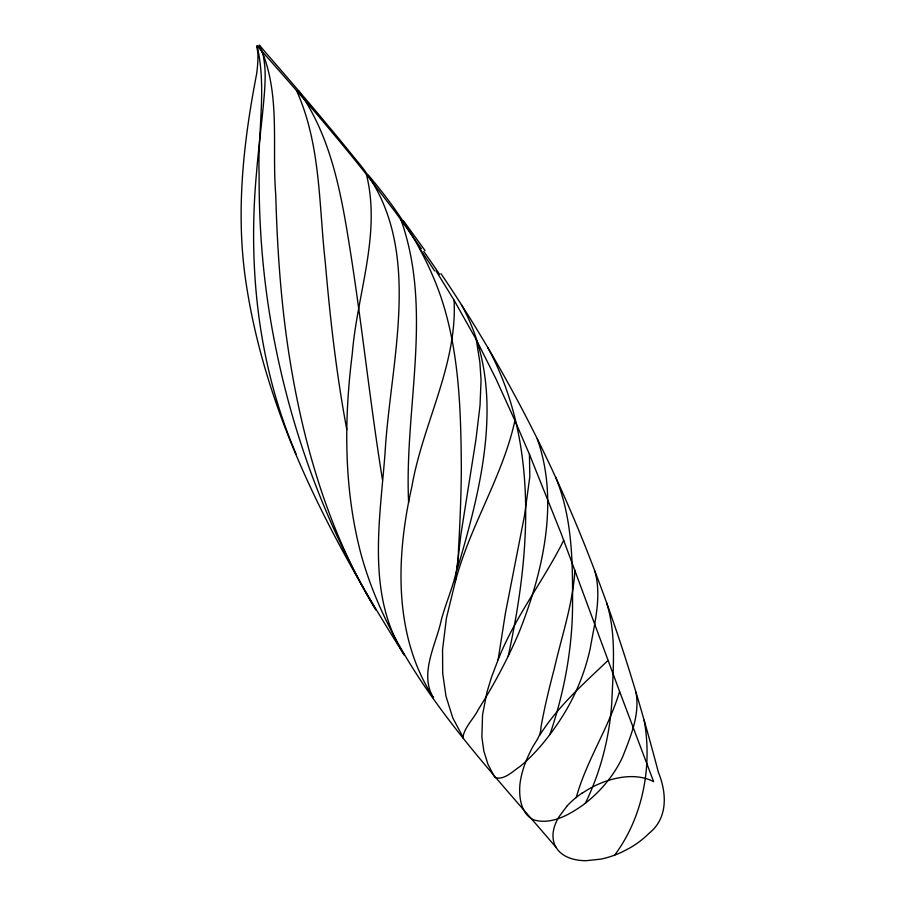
<?xml version="1.0" encoding="UTF-8"?>
<svg xmlns="http://www.w3.org/2000/svg" width="906" height="906" viewBox="0 0 906 906"><rect width="100%" height="100%" fill="white"/><g stroke="black" fill="none" stroke-linecap="round" stroke-linejoin="round"><path stroke-width="1.36" d="M296.013 453.906C258.187 365.662 247.734 267.712 256.534 172.627C258.697 145.606 262.412 118.743 264.529 91.721C265.254 80.589 265.752 69.298 263.68 58.267C263.895 52.016 252.491 36.546 265.118 51.936C296.069 87.452 326.636 123.318 356.228 159.977C426.635 241.483 390.622 356.466 385.084 452.502C380.146 519.387 365.979 594.982 404.314 655.038C332.729 542.094 267.485 420.191 246.625 286.579C235.22 215.809 243.046 143.929 256.602 74.066C257.576 66.851 258.221 59.558 257.802 52.265C255.492 40.34 257.984 48.007 262.853 52.299C274.371 65.243 285.809 78.244 297.168 91.325C320.781 118.584 344.008 146.172 366.42 174.428C381.313 234.212 357.055 294.042 352.298 353.612C343.906 419.976 343.77 488.311 360.815 553.396C392.434 669.613 480.101 758.129 556.103 847.427A60.657 35.878 -27.3 0 0 567.586 857.167A60.487 35.776 -27.3 0 0 586.035 860.7L600.837 859.137A60.453 35.764 -27.3 0 0 622.309 851.889L629.727 848.016A59.445 35.187 -27.3 0 0 649.002 833.35C668.243 818.061 666.748 792.875 658.413 772.342C653.249 752.795 647.903 733.294 642.309 713.871C628.651 666.25 613.226 619.126 595.525 572.841C555.888 467.541 504.155 366.771 440.962 273.646M436.013 270.849L454.076 300.18C457.451 365.016 422.74 423.748 411.902 486.499C396.069 556.273 393.057 635.378 433.442 697.779C418.866 673.736 436.182 644.46 441.347 619.874C447.315 597.122 458.957 575.367 458.413 551.392C459.954 523.623 461.177 495.82 461.335 468.006C460.905 410.894 459.365 352.468 441.188 297.78C425.718 252.242 399.274 211.574 368.323 175.096M537.281 438.844C559.512 501.686 542.864 572.762 518.9 632.762C507.564 659.251 493.94 684.743 478.561 709.104C473.94 718.685 464.302 727.065 462.875 737.677L463.544 738.118L452.83 718.039L445.979 696.227L442.694 673.26L442.547 649.67L446.454 617.937L455.288 581.822L460.86 534.789L475.91 439.75L480.01 405.628L481.063 380.112L479.874 362.321L476.273 339.671L454.076 300.18M476.273 339.671L495.752 378.425L514.925 420.588C502.637 476.726 469.75 526.137 455.288 581.822M594.812 570.984C601.98 596.295 594.596 622.966 590.27 648.198C584.676 674.234 574.064 699.104 559.285 721.255C548.198 737.858 535.514 753.633 520.101 766.442C512.875 771.04 504.064 780.734 494.835 777.461L487.926 764.245L483.827 751.029L481.867 736.94L482.558 714.789L486.964 692.116L491.562 677.042L498.13 659.749L505.344 613.543L524.506 515.593L529.806 476.794L529.455 454.359L514.925 420.588M529.455 454.359L561.052 533.226L619.591 691.482C608.628 728.096 586.476 760.553 576.239 797.574M635.921 692.116C640.214 714.46 630.463 736.963 622.411 757.461C613.566 776.193 599.761 792.354 583.283 804.811C569.228 814.8 551.29 825.173 533.521 819.817C520.814 813.747 518.832 796.986 519.919 784.437C521.267 772.716 525.378 761.493 530.633 750.983C533.996 743.079 541.075 736.725 540.905 727.62C544.393 707.722 549.229 688.084 554.325 668.526C561.788 635.989 572.932 603.69 574.914 570.248M508.232 656.057C530.304 554.88 539.047 441.709 487.802 347.587M457.417 568.775C482.207 484.325 507.473 386.613 461.335 304.676M549.874 734.596C563.589 694.392 571.765 652.218 572.513 609.693C572.773 565.106 573 518.753 555.48 476.918M563.747 540.304C543.475 580.882 514.823 617.201 498.13 659.749M585.378 803.214C600.621 771.81 609.455 737.473 611.799 702.671C613.034 669.5 616.692 634.97 606.624 602.83M539.614 735.389C557.756 706.453 583.6 683.792 608.039 660.417M614.653 855.128C642.898 817.303 652.569 766.159 644.132 720.225M566.76 806.419L558.764 817.121A60.487 35.776 -27.3 0 0 553.09 833.214A60.668 35.889 -27.3 0 0 556.103 847.427M582.32 793.078L588.832 789.013A59.377 35.096 -27.3 0 1 609.919 779.964C624.109 775.808 640.123 774.63 653.634 781.64L619.591 691.482M366.42 174.428L395.458 212.219L421.358 248.652M403.555 220.894L425.05 250.577M298.584 90.702C332.921 139.365 342.174 199.433 351.222 256.885C362.672 330.905 370.497 405.446 382.4 479.399M259.331 45.3C281.2 91.733 271.698 145.186 275.752 194.858C277.304 251.019 281.2 307.225 290.35 362.706C304.552 449.104 330.056 534.914 376.001 610.021C324.835 523.917 290.147 428.323 272.31 329.841C263.046 278.742 258.867 226.772 259.127 174.847C257.508 131.902 267.01 88.075 257.044 45.776M296.511 90.577C320.95 144.462 318.765 204.994 325.311 262.559C330.124 318.47 336.443 374.314 346.794 429.489M400.939 219.682C433.408 311.064 404.133 408.402 408.617 502.513M419.942 248.788A616.612 314.835 42.5 0 1 434.586 270.905M423.748 251.404A2702.96 1919.497 -30.2 0 1 439.659 274.461M566.748 806.283A60.487 35.776 -27.3 0 1 582.309 792.943"/></g></svg>
